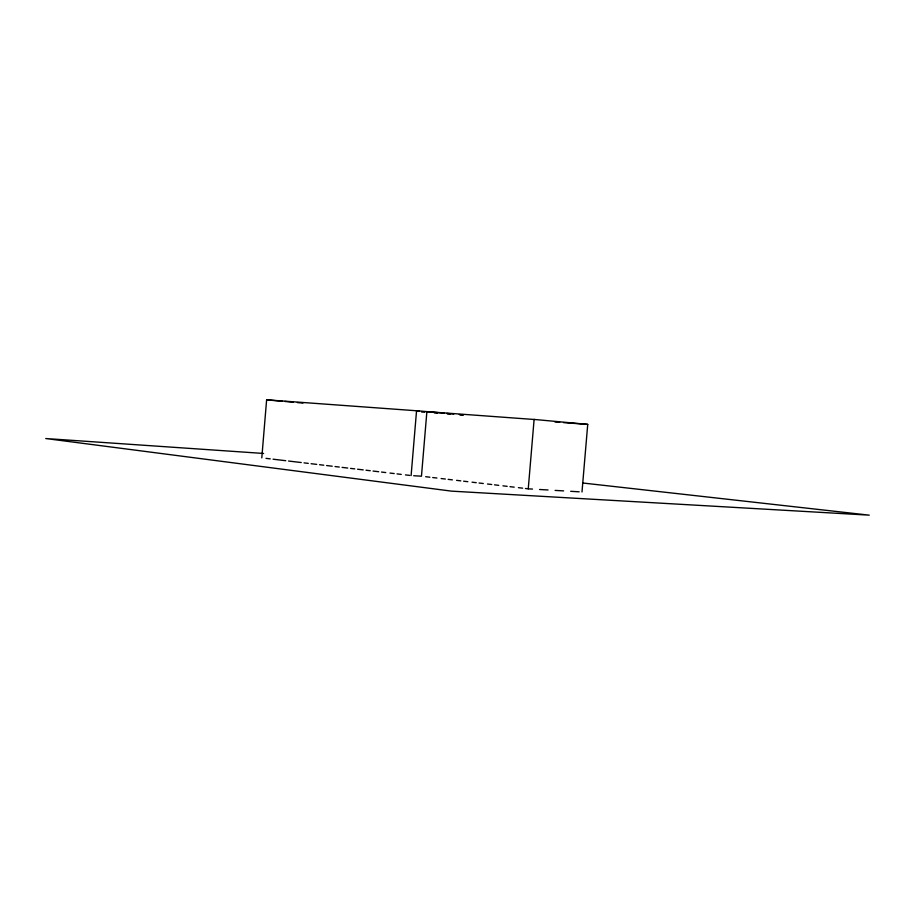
<?xml version="1.0" encoding="UTF-8"?>
<svg xmlns="http://www.w3.org/2000/svg" width="915" height="915" viewBox="0 0 915 915"><rect width="100%" height="100%" fill="white"/><g stroke="black" fill="none" stroke-linecap="round" stroke-linejoin="round"><path stroke-width="1.37" d="M261.793 457.855L266.62 399.844L419.219 410.961M411.11 475.571L416.554 410.698L444.038 413.18M532.496 489.079L528.252 488.827L534.108 419.425L587.727 424.388L581.997 491.973M539.564 489.491L548.051 489.983M555.119 490.406L563.617 490.897M570.686 491.309L579.172 491.812M413.694 475.731L421.46 476.2L426.882 411.647L534.463 419.505M263.6 453.463L45.75 438.537L451.564 491.138L869.25 515.156L583.084 483.04M421.632 412.025L424.663 412.196M434.351 412.951L437.416 413.123M447.344 413.854L450.169 414.06M460.096 414.781L462.933 414.987M554.959 421.987L559.717 422.284M563.514 422.616L587.727 424.388M266.62 399.844L282.186 401.25M284.794 401.445L293.177 402.2M297.364 402.577L302.957 403.08M446.817 413.431L453.737 414.06M459.284 414.575L463.436 414.953M425.681 476.704L429.89 477.207M432.704 477.538L436.924 478.03M441.133 478.534L445.353 479.025M448.156 479.357L452.376 479.86M456.585 480.352L460.805 480.855M463.619 481.187L467.828 481.69M472.049 482.182L476.257 482.685M479.071 483.017L483.292 483.509M487.501 484.012L491.721 484.504M494.523 484.836L498.744 485.339M502.953 485.842L507.173 486.334M509.987 486.666L514.196 487.169M518.416 487.661L522.625 488.164M525.439 488.496L528.252 488.827M266.025 458.358L270.245 458.861M273.059 459.193L285.743 460.703M288.557 461.034L301.241 462.532M304.054 462.876L308.275 463.367M311.1 463.711L316.727 464.374M319.552 464.706L323.773 465.209M326.598 465.541L332.225 466.215M335.039 466.547L339.271 467.05M342.084 467.382L347.723 468.045M350.537 468.389L354.768 468.88M357.582 469.223L363.221 469.887M366.034 470.219L370.255 470.722M373.08 471.053L378.707 471.728M381.532 472.06L385.753 472.563M389.984 473.066L394.205 473.558M397.019 473.901L401.25 474.393M405.471 474.896L409.703 475.4"/></g></svg>
